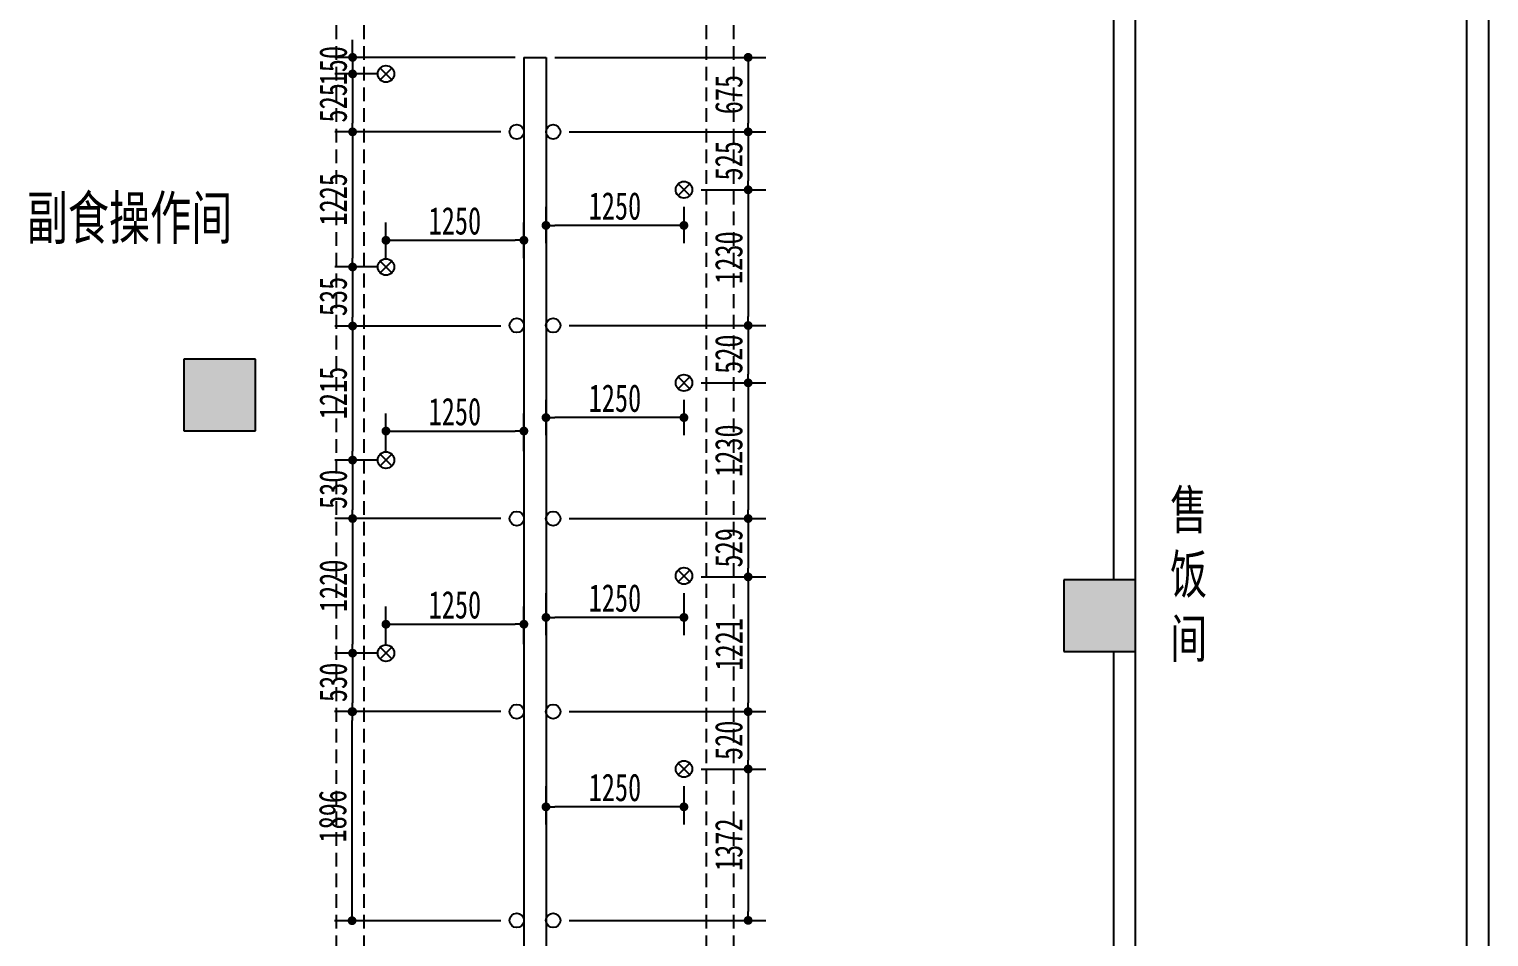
# Model space of a CAD drawing. Header units: inches. Extents: x 871252 to 1312932, y -88801 to 86720.
# Drawn here: x 896065 to 909290, y -48356 to -40130 of the extents above; entities that cross this region are included whole.
import ezdxf

# ---------------------------------------------------------------- set-up
doc = ezdxf.new("R2010")
doc.units = ezdxf.units.IN
doc.header["$MEASUREMENT"] = 0
doc.linetypes.add('HIDDEN', pattern=[0.375, 0.25, -0.125])
for name, color, linetype in [('COLUMN', 6, 'Continuous'), ('CURTWALL', 4, 'Continuous'), ('PUB_HATCH', 8, 'Continuous'), ('WALL', 7, 'Continuous'), ('供排水', 4, 'Continuous'), ('电位', 1, 'Continuous')]:
    doc.layers.add(name, color=color, linetype=linetype)
doc.styles.get("Standard").update_dxf_attribs({"font": '', "width": 0.7, "height": 250})
doc.styles.get('Standard').set_extended_font_data('NSimSun')
doc.dimstyles.new('电路', dxfattribs={"dimscale": 80, "dimtxt": 2.5, "dimasz": 1, "dimexe": 2, "dimexo": 1, "dimtad": 1, "dimdec": 0, "dimtxsty": 'Standard', "dimblk": 'DOT', "dimcen": 1, "dimclrd": 6, "dimclre": 6, "dimclrt": 6, "dimadec": 0, "dimazin": 0, "dimtfac": 1, "dimtdec": 0, "dimtmove": 0, "dimatfit": 3, "dimfxl": 0, "dimarcsym": 0})

# ---------------------------------------------------------------- blocks, each defined once
blk = doc.blocks.new('A$C561D5FAB')
at = {"layer": '供排水', "color": 14}
for p, q in [((128, 22), (22, 128)), ((128, 128), (22, 22))]:
    blk.add_line(p, q, dxfattribs=at)
at = {"layer": '供排水'}
blk.add_circle((75, 75), 75, dxfattribs=at)
blk = doc.blocks.new('_DOT')
at = {"color": 0, "linetype": 'ByBlock'}
blk.add_line((-0.5, 0), (-1, 0), dxfattribs=at)
at = {"color": 0, "linetype": 'ByBlock', "const_width": 0.5}
blk.add_lwpolyline([(-0.25, 0, 1), (0.25, 0, 1)], format="xyb", close=True, dxfattribs=at)
blk = doc.blocks.new('*D164')
at = {"layer": 'Defpoints', "color": 0, "transparency": 16777216}
for p in [(900547, -40385), (898995, -40535), (899297, -40535)]:
    blk.add_point(p, dxfattribs=at)
at = {"layer": '电位', "color": 6, "lineweight": -2, "transparency": 16777216}
for p, q in [((898995, -40305), (898995, -40225)), ((900467, -40385), (898835, -40385)), ((898995, -40385), (898995, -40535)), ((899217, -40535), (898835, -40535)), ((898995, -40615), (898995, -40695))]:
    blk.add_line(p, q, dxfattribs=at)
at = {"layer": '电位', "color": 6, "lineweight": -2, "transparency": 16777216, "xscale": 80, "yscale": 80, "zscale": 80}
for p, rotation in [((898995, -40385), 270), ((898995, -40535), 90)]:
    blk.add_blockref('_DOT', p, dxfattribs=dict(at, rotation=rotation))
at = {"layer": '电位', "color": 6, "transparency": 16777216, "insert": (898820, -40460), "char_height": 250, "attachment_point": 5, "rotation": 90}
blk.add_mtext('150', dxfattribs=at)
blk = doc.blocks.new('*D165')
at = {"layer": 'Defpoints', "color": 0, "transparency": 16777216}
for p in [(899297, -40535), (898995, -41060), (900417, -41060)]:
    blk.add_point(p, dxfattribs=at)
at = {"layer": '电位', "color": 6, "lineweight": -2, "transparency": 16777216}
for p, q in [((899217, -40535), (898835, -40535)), ((898995, -40615), (898995, -40980)), ((900337, -41060), (898835, -41060))]:
    blk.add_line(p, q, dxfattribs=at)
at = {"layer": '电位', "color": 6, "lineweight": -2, "transparency": 16777216, "xscale": 80, "yscale": 80, "zscale": 80}
for p, rotation in [((898995, -40535), 90), ((898995, -41060), 270)]:
    blk.add_blockref('_DOT', p, dxfattribs=dict(at, rotation=rotation))
at = {"layer": '电位', "color": 6, "transparency": 16777216, "insert": (898820, -40797), "char_height": 250, "attachment_point": 5, "rotation": 90}
blk.add_mtext('525', dxfattribs=at)
blk = doc.blocks.new('*D166')
at = {"layer": 'Defpoints', "color": 0, "transparency": 16777216}
for p in [(900417, -41060), (898995, -42285), (899297, -42285)]:
    blk.add_point(p, dxfattribs=at)
at = {"layer": '电位', "color": 6, "lineweight": -2, "transparency": 16777216}
for p, q in [((900337, -41060), (898835, -41060)), ((898995, -41140), (898995, -42205)), ((899217, -42285), (898835, -42285))]:
    blk.add_line(p, q, dxfattribs=at)
at = {"layer": '电位', "color": 6, "lineweight": -2, "transparency": 16777216, "xscale": 80, "yscale": 80, "zscale": 80}
for p, rotation in [((898995, -41060), 90), ((898995, -42285), 270)]:
    blk.add_blockref('_DOT', p, dxfattribs=dict(at, rotation=rotation))
at = {"layer": '电位', "color": 6, "transparency": 16777216, "insert": (898820, -41672), "char_height": 250, "attachment_point": 5, "rotation": 90}
blk.add_mtext('1225', dxfattribs=at)
blk = doc.blocks.new('*D167')
at = {"layer": 'Defpoints', "color": 0, "transparency": 16777216}
for p in [(899297, -42285), (898995, -42820), (900417, -42820)]:
    blk.add_point(p, dxfattribs=at)
at = {"layer": '电位', "color": 6, "lineweight": -2, "transparency": 16777216}
for p, q in [((899217, -42285), (898835, -42285)), ((898995, -42365), (898995, -42740)), ((900337, -42820), (898835, -42820))]:
    blk.add_line(p, q, dxfattribs=at)
at = {"layer": '电位', "color": 6, "lineweight": -2, "transparency": 16777216, "xscale": 80, "yscale": 80, "zscale": 80}
for p, rotation in [((898995, -42285), 90), ((898995, -42820), 270)]:
    blk.add_blockref('_DOT', p, dxfattribs=dict(at, rotation=rotation))
at = {"layer": '电位', "color": 6, "transparency": 16777216, "insert": (898820, -42552), "char_height": 250, "attachment_point": 5, "rotation": 90}
blk.add_mtext('535', dxfattribs=at)
blk = doc.blocks.new('*D168')
at = {"layer": 'Defpoints', "color": 0, "transparency": 16777216}
for p in [(900417, -42820), (898995, -44035), (899297, -44035)]:
    blk.add_point(p, dxfattribs=at)
at = {"layer": '电位', "color": 6, "lineweight": -2, "transparency": 16777216}
for p, q in [((900337, -42820), (898835, -42820)), ((898995, -42900), (898995, -43955)), ((899217, -44035), (898835, -44035))]:
    blk.add_line(p, q, dxfattribs=at)
at = {"layer": '电位', "color": 6, "lineweight": -2, "transparency": 16777216, "xscale": 80, "yscale": 80, "zscale": 80}
for p, rotation in [((898995, -42820), 90), ((898995, -44035), 270)]:
    blk.add_blockref('_DOT', p, dxfattribs=dict(at, rotation=rotation))
at = {"layer": '电位', "color": 6, "transparency": 16777216, "insert": (898820, -43427), "char_height": 250, "attachment_point": 5, "rotation": 90}
blk.add_mtext('1215', dxfattribs=at)
blk = doc.blocks.new('*D169')
at = {"layer": 'Defpoints', "color": 0, "transparency": 16777216}
for p in [(899297, -44035), (898995, -44565), (900417, -44565)]:
    blk.add_point(p, dxfattribs=at)
at = {"layer": '电位', "color": 6, "lineweight": -2, "transparency": 16777216}
for p, q in [((899217, -44035), (898835, -44035)), ((898995, -44115), (898995, -44485)), ((900337, -44565), (898835, -44565))]:
    blk.add_line(p, q, dxfattribs=at)
at = {"layer": '电位', "color": 6, "lineweight": -2, "transparency": 16777216, "xscale": 80, "yscale": 80, "zscale": 80}
for p, rotation in [((898995, -44035), 90), ((898995, -44565), 270)]:
    blk.add_blockref('_DOT', p, dxfattribs=dict(at, rotation=rotation))
at = {"layer": '电位', "color": 6, "transparency": 16777216, "insert": (898820, -44300), "char_height": 250, "attachment_point": 5, "rotation": 90}
blk.add_mtext('530', dxfattribs=at)
blk = doc.blocks.new('*D170')
at = {"layer": 'Defpoints', "color": 0, "transparency": 16777216}
for p in [(900417, -44565), (898995, -45785), (899297, -45785)]:
    blk.add_point(p, dxfattribs=at)
at = {"layer": '电位', "color": 6, "lineweight": -2, "transparency": 16777216}
for p, q in [((900337, -44565), (898835, -44565)), ((898995, -44645), (898995, -45705)), ((899217, -45785), (898835, -45785))]:
    blk.add_line(p, q, dxfattribs=at)
at = {"layer": '电位', "color": 6, "lineweight": -2, "transparency": 16777216, "xscale": 80, "yscale": 80, "zscale": 80}
for p, rotation in [((898995, -44565), 90), ((898995, -45785), 270)]:
    blk.add_blockref('_DOT', p, dxfattribs=dict(at, rotation=rotation))
at = {"layer": '电位', "color": 6, "transparency": 16777216, "insert": (898820, -45175), "char_height": 250, "attachment_point": 5, "rotation": 90}
blk.add_mtext('1220', dxfattribs=at)
blk = doc.blocks.new('*D171')
at = {"layer": 'Defpoints', "color": 0, "transparency": 16777216}
for p in [(899297, -45785), (898995, -46315), (900417, -46315)]:
    blk.add_point(p, dxfattribs=at)
at = {"layer": '电位', "color": 6, "lineweight": -2, "transparency": 16777216}
for p, q in [((899217, -45785), (898835, -45785)), ((898995, -45865), (898995, -46235)), ((900337, -46315), (898835, -46315))]:
    blk.add_line(p, q, dxfattribs=at)
at = {"layer": '电位', "color": 6, "lineweight": -2, "transparency": 16777216, "xscale": 80, "yscale": 80, "zscale": 80}
for p, rotation in [((898995, -45785), 90), ((898995, -46315), 270)]:
    blk.add_blockref('_DOT', p, dxfattribs=dict(at, rotation=rotation))
at = {"layer": '电位', "color": 6, "transparency": 16777216, "insert": (898820, -46050), "char_height": 250, "attachment_point": 5, "rotation": 90}
blk.add_mtext('530', dxfattribs=at)
blk = doc.blocks.new('*D172')
at = {"layer": 'Defpoints', "color": 0, "transparency": 16777216}
for p in [(900547, -42043), (899297, -42285), (900547, -42285)]:
    blk.add_point(p, dxfattribs=at)
at = {"layer": '电位', "color": 6, "lineweight": -2, "transparency": 16777216}
for p, q in [((899297, -42205), (899297, -41883)), ((900547, -42205), (900547, -41883)), ((899377, -42043), (900467, -42043))]:
    blk.add_line(p, q, dxfattribs=at)
at = {"layer": '电位', "color": 6, "lineweight": -2, "transparency": 16777216, "xscale": 80, "yscale": 80, "zscale": 80, "rotation": 180}
blk.add_blockref('_DOT', (899297, -42043), dxfattribs=at)
at = {"layer": '电位', "color": 6, "lineweight": -2, "transparency": 16777216, "xscale": 80, "yscale": 80, "zscale": 80}
blk.add_blockref('_DOT', (900547, -42043), dxfattribs=at)
at = {"layer": '电位', "color": 6, "transparency": 16777216, "insert": (899922, -41868), "char_height": 250, "attachment_point": 5}
blk.add_mtext('1250', dxfattribs=at)
blk = doc.blocks.new('*D173')
at = {"layer": 'Defpoints', "color": 0, "transparency": 16777216}
for p in [(900547, -43772), (899297, -44035), (900547, -44035)]:
    blk.add_point(p, dxfattribs=at)
at = {"layer": '电位', "color": 6, "lineweight": -2, "transparency": 16777216}
for p, q in [((899297, -43955), (899297, -43612)), ((900547, -43955), (900547, -43612)), ((899377, -43772), (900467, -43772))]:
    blk.add_line(p, q, dxfattribs=at)
at = {"layer": '电位', "color": 6, "lineweight": -2, "transparency": 16777216, "xscale": 80, "yscale": 80, "zscale": 80, "rotation": 180}
blk.add_blockref('_DOT', (899297, -43772), dxfattribs=at)
at = {"layer": '电位', "color": 6, "lineweight": -2, "transparency": 16777216, "xscale": 80, "yscale": 80, "zscale": 80}
blk.add_blockref('_DOT', (900547, -43772), dxfattribs=at)
at = {"layer": '电位', "color": 6, "transparency": 16777216, "insert": (899922, -43597), "char_height": 250, "attachment_point": 5}
blk.add_mtext('1250', dxfattribs=at)
blk = doc.blocks.new('*D174')
at = {"layer": 'Defpoints', "color": 0, "transparency": 16777216}
for p in [(900547, -45523), (899297, -45785), (900547, -45785)]:
    blk.add_point(p, dxfattribs=at)
at = {"layer": '电位', "color": 6, "lineweight": -2, "transparency": 16777216}
for p, q in [((899297, -45705), (899297, -45363)), ((900547, -45705), (900547, -45363)), ((899377, -45523), (900467, -45523))]:
    blk.add_line(p, q, dxfattribs=at)
at = {"layer": '电位', "color": 6, "lineweight": -2, "transparency": 16777216, "xscale": 80, "yscale": 80, "zscale": 80, "rotation": 180}
blk.add_blockref('_DOT', (899297, -45523), dxfattribs=at)
at = {"layer": '电位', "color": 6, "lineweight": -2, "transparency": 16777216, "xscale": 80, "yscale": 80, "zscale": 80}
blk.add_blockref('_DOT', (900547, -45523), dxfattribs=at)
at = {"layer": '电位', "color": 6, "transparency": 16777216, "insert": (899922, -45348), "char_height": 250, "attachment_point": 5}
blk.add_mtext('1250', dxfattribs=at)
blk = doc.blocks.new('*D409')
at = {"layer": 'Defpoints', "color": 0, "transparency": 16777216}
for p in [(898990, -46315), (900417, -46315), (900417, -48210)]:
    blk.add_point(p, dxfattribs=at)
at = {"layer": '电位', "color": 6, "lineweight": -2, "transparency": 16777216}
for p, q in [((900337, -46315), (898830, -46315)), ((898990, -48130), (898990, -46395)), ((900337, -48210), (898830, -48210))]:
    blk.add_line(p, q, dxfattribs=at)
at = {"layer": '电位', "color": 6, "lineweight": -2, "transparency": 16777216, "xscale": 80, "yscale": 80, "zscale": 80}
for p, rotation in [((898990, -46315), 90), ((898990, -48210), 270)]:
    blk.add_blockref('_DOT', p, dxfattribs=dict(at, rotation=rotation))
at = {"layer": '电位', "color": 6, "transparency": 16777216, "insert": (898815, -47263), "char_height": 250, "attachment_point": 5, "rotation": 90}
blk.add_mtext('1896', dxfattribs=at)
blk = doc.blocks.new('*D413')
at = {"layer": 'Defpoints', "color": 0, "transparency": 16777216}
for p in [(900747, -40385), (900878, -41060), (902579, -41060)]:
    blk.add_point(p, dxfattribs=at)
at = {"layer": '电位', "color": 6, "lineweight": -2, "transparency": 16777216}
for p, q in [((900827, -40385), (902739, -40385)), ((902579, -40465), (902579, -40980)), ((900958, -41060), (902739, -41060))]:
    blk.add_line(p, q, dxfattribs=at)
at = {"layer": '电位', "color": 6, "lineweight": -2, "transparency": 16777216, "xscale": 80, "yscale": 80, "zscale": 80}
for p, rotation in [((902579, -40385), 90), ((902579, -41060), 270)]:
    blk.add_blockref('_DOT', p, dxfattribs=dict(at, rotation=rotation))
at = {"layer": '电位', "color": 6, "transparency": 16777216, "insert": (902404, -40722), "char_height": 250, "attachment_point": 5, "rotation": 90}
blk.add_mtext('675', dxfattribs=at)
blk = doc.blocks.new('*D414')
at = {"layer": 'Defpoints', "color": 0, "transparency": 16777216}
for p in [(900878, -41060), (902072, -41585), (902579, -41585)]:
    blk.add_point(p, dxfattribs=at)
at = {"layer": '电位', "color": 6, "lineweight": -2, "transparency": 16777216}
for p, q in [((900958, -41060), (902739, -41060)), ((902579, -41140), (902579, -41505)), ((902152, -41585), (902739, -41585))]:
    blk.add_line(p, q, dxfattribs=at)
at = {"layer": '电位', "color": 6, "lineweight": -2, "transparency": 16777216, "xscale": 80, "yscale": 80, "zscale": 80}
for p, rotation in [((902579, -41060), 90), ((902579, -41585), 270)]:
    blk.add_blockref('_DOT', p, dxfattribs=dict(at, rotation=rotation))
at = {"layer": '电位', "color": 6, "transparency": 16777216, "insert": (902404, -41322), "char_height": 250, "attachment_point": 5, "rotation": 90}
blk.add_mtext('525', dxfattribs=at)
blk = doc.blocks.new('*D415')
at = {"layer": 'Defpoints', "color": 0, "transparency": 16777216}
for p in [(902072, -41585), (900878, -42815), (902579, -42815)]:
    blk.add_point(p, dxfattribs=at)
at = {"layer": '电位', "color": 6, "lineweight": -2, "transparency": 16777216}
for p, q in [((902152, -41585), (902739, -41585)), ((902579, -41665), (902579, -42735)), ((900958, -42815), (902739, -42815))]:
    blk.add_line(p, q, dxfattribs=at)
at = {"layer": '电位', "color": 6, "lineweight": -2, "transparency": 16777216, "xscale": 80, "yscale": 80, "zscale": 80}
for p, rotation in [((902579, -41585), 90), ((902579, -42815), 270)]:
    blk.add_blockref('_DOT', p, dxfattribs=dict(at, rotation=rotation))
at = {"layer": '电位', "color": 6, "transparency": 16777216, "insert": (902404, -42200), "char_height": 250, "attachment_point": 5, "rotation": 90}
blk.add_mtext('1230', dxfattribs=at)
blk = doc.blocks.new('*D416')
at = {"layer": 'Defpoints', "color": 0, "transparency": 16777216}
for p in [(900878, -42815), (902072, -43335), (902579, -43335)]:
    blk.add_point(p, dxfattribs=at)
at = {"layer": '电位', "color": 6, "lineweight": -2, "transparency": 16777216}
for p, q in [((900958, -42815), (902739, -42815)), ((902579, -42895), (902579, -43255)), ((902152, -43335), (902739, -43335))]:
    blk.add_line(p, q, dxfattribs=at)
at = {"layer": '电位', "color": 6, "lineweight": -2, "transparency": 16777216, "xscale": 80, "yscale": 80, "zscale": 80}
for p, rotation in [((902579, -42815), 90), ((902579, -43335), 270)]:
    blk.add_blockref('_DOT', p, dxfattribs=dict(at, rotation=rotation))
at = {"layer": '电位', "color": 6, "transparency": 16777216, "insert": (902404, -43075), "char_height": 250, "attachment_point": 5, "rotation": 90}
blk.add_mtext('520', dxfattribs=at)
blk = doc.blocks.new('*D417')
at = {"layer": 'Defpoints', "color": 0, "transparency": 16777216}
for p in [(902072, -43335), (900878, -44565), (902579, -44565)]:
    blk.add_point(p, dxfattribs=at)
at = {"layer": '电位', "color": 6, "lineweight": -2, "transparency": 16777216}
for p, q in [((902152, -43335), (902739, -43335)), ((902579, -43415), (902579, -44485)), ((900958, -44565), (902739, -44565))]:
    blk.add_line(p, q, dxfattribs=at)
at = {"layer": '电位', "color": 6, "lineweight": -2, "transparency": 16777216, "xscale": 80, "yscale": 80, "zscale": 80}
for p, rotation in [((902579, -43335), 90), ((902579, -44565), 270)]:
    blk.add_blockref('_DOT', p, dxfattribs=dict(at, rotation=rotation))
at = {"layer": '电位', "color": 6, "transparency": 16777216, "insert": (902404, -43950), "char_height": 250, "attachment_point": 5, "rotation": 90}
blk.add_mtext('1230', dxfattribs=at)
blk = doc.blocks.new('*D418')
at = {"layer": 'Defpoints', "color": 0, "transparency": 16777216}
for p in [(900878, -44565), (902072, -45094), (902579, -45094)]:
    blk.add_point(p, dxfattribs=at)
at = {"layer": '电位', "color": 6, "lineweight": -2, "transparency": 16777216}
for p, q in [((900958, -44565), (902739, -44565)), ((902579, -44645), (902579, -45014)), ((902152, -45094), (902739, -45094))]:
    blk.add_line(p, q, dxfattribs=at)
at = {"layer": '电位', "color": 6, "lineweight": -2, "transparency": 16777216, "xscale": 80, "yscale": 80, "zscale": 80}
for p, rotation in [((902579, -44565), 90), ((902579, -45094), 270)]:
    blk.add_blockref('_DOT', p, dxfattribs=dict(at, rotation=rotation))
at = {"layer": '电位', "color": 6, "transparency": 16777216, "insert": (902404, -44830), "char_height": 250, "attachment_point": 5, "rotation": 90}
blk.add_mtext('529', dxfattribs=at)
blk = doc.blocks.new('*D419')
at = {"layer": 'Defpoints', "color": 0, "transparency": 16777216}
for p in [(902072, -45094), (900878, -46315), (902579, -46315)]:
    blk.add_point(p, dxfattribs=at)
at = {"layer": '电位', "color": 6, "lineweight": -2, "transparency": 16777216}
for p, q in [((902152, -45094), (902739, -45094)), ((902579, -45174), (902579, -46235)), ((900958, -46315), (902739, -46315))]:
    blk.add_line(p, q, dxfattribs=at)
at = {"layer": '电位', "color": 6, "lineweight": -2, "transparency": 16777216, "xscale": 80, "yscale": 80, "zscale": 80}
for p, rotation in [((902579, -45094), 90), ((902579, -46315), 270)]:
    blk.add_blockref('_DOT', p, dxfattribs=dict(at, rotation=rotation))
at = {"layer": '电位', "color": 6, "transparency": 16777216, "insert": (902404, -45705), "char_height": 250, "attachment_point": 5, "rotation": 90}
blk.add_mtext('1221', dxfattribs=at)
blk = doc.blocks.new('*D420')
at = {"layer": 'Defpoints', "color": 0, "transparency": 16777216}
for p in [(900878, -46315), (902072, -46835), (902579, -46835)]:
    blk.add_point(p, dxfattribs=at)
at = {"layer": '电位', "color": 6, "lineweight": -2, "transparency": 16777216}
for p, q in [((900958, -46315), (902739, -46315)), ((902579, -46395), (902579, -46755)), ((902152, -46835), (902739, -46835))]:
    blk.add_line(p, q, dxfattribs=at)
at = {"layer": '电位', "color": 6, "lineweight": -2, "transparency": 16777216, "xscale": 80, "yscale": 80, "zscale": 80}
for p, rotation in [((902579, -46315), 90), ((902579, -46835), 270)]:
    blk.add_blockref('_DOT', p, dxfattribs=dict(at, rotation=rotation))
at = {"layer": '电位', "color": 6, "transparency": 16777216, "insert": (902404, -46575), "char_height": 250, "attachment_point": 5, "rotation": 90}
blk.add_mtext('520', dxfattribs=at)
blk = doc.blocks.new('*D421')
at = {"layer": 'Defpoints', "color": 0, "transparency": 16777216}
for p in [(902072, -46835), (900878, -48207), (902579, -48207)]:
    blk.add_point(p, dxfattribs=at)
at = {"layer": '电位', "color": 6, "lineweight": -2, "transparency": 16777216}
for p, q in [((902152, -46835), (902739, -46835)), ((902579, -46915), (902579, -48127)), ((900958, -48207), (902739, -48207))]:
    blk.add_line(p, q, dxfattribs=at)
at = {"layer": '电位', "color": 6, "lineweight": -2, "transparency": 16777216, "xscale": 80, "yscale": 80, "zscale": 80}
for p, rotation in [((902579, -46835), 90), ((902579, -48207), 270)]:
    blk.add_blockref('_DOT', p, dxfattribs=dict(at, rotation=rotation))
at = {"layer": '电位', "color": 6, "transparency": 16777216, "insert": (902404, -47521), "char_height": 250, "attachment_point": 5, "rotation": 90}
blk.add_mtext('1372', dxfattribs=at)
blk = doc.blocks.new('*D422')
at = {"layer": 'Defpoints', "color": 0, "transparency": 16777216}
for p in [(900747, -46910), (901997, -46910), (900747, -47178)]:
    blk.add_point(p, dxfattribs=at)
at = {"layer": '电位', "color": 6, "lineweight": -2, "transparency": 16777216}
for p, q in [((900747, -46990), (900747, -47338)), ((901997, -46990), (901997, -47338)), ((901917, -47178), (900827, -47178))]:
    blk.add_line(p, q, dxfattribs=at)
at = {"layer": '电位', "color": 6, "lineweight": -2, "transparency": 16777216, "xscale": 80, "yscale": 80, "zscale": 80, "rotation": 180}
blk.add_blockref('_DOT', (900747, -47178), dxfattribs=at)
at = {"layer": '电位', "color": 6, "lineweight": -2, "transparency": 16777216, "xscale": 80, "yscale": 80, "zscale": 80}
blk.add_blockref('_DOT', (901997, -47178), dxfattribs=at)
at = {"layer": '电位', "color": 6, "transparency": 16777216, "insert": (901372, -47003), "char_height": 250, "attachment_point": 5}
blk.add_mtext('1250', dxfattribs=at)
blk = doc.blocks.new('*D423')
at = {"layer": 'Defpoints', "color": 0, "transparency": 16777216}
for p in [(900747, -45160), (901997, -45160), (900747, -45461)]:
    blk.add_point(p, dxfattribs=at)
at = {"layer": '电位', "color": 6, "lineweight": -2, "transparency": 16777216}
for p, q in [((900747, -45240), (900747, -45621)), ((901997, -45240), (901997, -45621)), ((901917, -45461), (900827, -45461))]:
    blk.add_line(p, q, dxfattribs=at)
at = {"layer": '电位', "color": 6, "lineweight": -2, "transparency": 16777216, "xscale": 80, "yscale": 80, "zscale": 80, "rotation": 180}
blk.add_blockref('_DOT', (900747, -45461), dxfattribs=at)
at = {"layer": '电位', "color": 6, "lineweight": -2, "transparency": 16777216, "xscale": 80, "yscale": 80, "zscale": 80}
blk.add_blockref('_DOT', (901997, -45461), dxfattribs=at)
at = {"layer": '电位', "color": 6, "transparency": 16777216, "insert": (901372, -45286), "char_height": 250, "attachment_point": 5}
blk.add_mtext('1250', dxfattribs=at)
blk = doc.blocks.new('*D424')
at = {"layer": 'Defpoints', "color": 0, "transparency": 16777216}
for p in [(900747, -43410), (901997, -43410), (900747, -43650)]:
    blk.add_point(p, dxfattribs=at)
at = {"layer": '电位', "color": 6, "lineweight": -2, "transparency": 16777216}
for p, q in [((900747, -43490), (900747, -43810)), ((901997, -43490), (901997, -43810)), ((901917, -43650), (900827, -43650))]:
    blk.add_line(p, q, dxfattribs=at)
at = {"layer": '电位', "color": 6, "lineweight": -2, "transparency": 16777216, "xscale": 80, "yscale": 80, "zscale": 80, "rotation": 180}
blk.add_blockref('_DOT', (900747, -43650), dxfattribs=at)
at = {"layer": '电位', "color": 6, "lineweight": -2, "transparency": 16777216, "xscale": 80, "yscale": 80, "zscale": 80}
blk.add_blockref('_DOT', (901997, -43650), dxfattribs=at)
at = {"layer": '电位', "color": 6, "transparency": 16777216, "insert": (901372, -43475), "char_height": 250, "attachment_point": 5}
blk.add_mtext('1250', dxfattribs=at)
blk = doc.blocks.new('*D425')
at = {"layer": 'Defpoints', "color": 0, "transparency": 16777216}
for p in [(900747, -41660), (901997, -41660), (900747, -41908)]:
    blk.add_point(p, dxfattribs=at)
at = {"layer": '电位', "color": 6, "lineweight": -2, "transparency": 16777216}
for p, q in [((900747, -41740), (900747, -42068)), ((901997, -41740), (901997, -42068)), ((901917, -41908), (900827, -41908))]:
    blk.add_line(p, q, dxfattribs=at)
at = {"layer": '电位', "color": 6, "lineweight": -2, "transparency": 16777216, "xscale": 80, "yscale": 80, "zscale": 80, "rotation": 180}
blk.add_blockref('_DOT', (900747, -41908), dxfattribs=at)
at = {"layer": '电位', "color": 6, "lineweight": -2, "transparency": 16777216, "xscale": 80, "yscale": 80, "zscale": 80}
blk.add_blockref('_DOT', (901997, -41908), dxfattribs=at)
at = {"layer": '电位', "color": 6, "transparency": 16777216, "insert": (901372, -41733), "char_height": 250, "attachment_point": 5}
blk.add_mtext('1250', dxfattribs=at)

msp = doc.modelspace()

# ---------------------------------------------------------------- hatches: boundary and pattern name
at = {"layer": 'PUB_HATCH'}
for points in [[(898114.8, -43769.2), (898114.8, -43119.2), (897464.8, -43119.2), (897464.8, -43769.2)], [(906089.9, -45769.2), (906089.9, -45119.2), (905439.9, -45119.2), (905439.9, -45769.2)]]:
    msp.add_hatch(color=256, dxfattribs=at).paths.add_polyline_path(points)

# ---------------------------------------------------------------- linework, layer by layer
at = {"layer": 'COLUMN'}
for p, q in [((898114.8, -43119.2), (897464.8, -43119.2)), ((897464.8, -43119.2), (897464.8, -43769.2)), ((898114.8, -43769.2), (898114.8, -43119.2)), ((897464.8, -43769.2), (898114.8, -43769.2)), ((906089.9, -45119.2), (905439.9, -45119.2)), ((905439.9, -45119.2), (905439.9, -45769.2)), ((906089.9, -45769.2), (906089.9, -45119.2)), ((905439.9, -45769.2), (906089.9, -45769.2))]:
    msp.add_line(p, q, dxfattribs=at)
at = {"layer": 'CURTWALL'}
for p, q in [((909289.9, -59044.6), (909289.9, -33744.6)), ((909089.9, -59044.6), (909089.9, -33944.6))]:
    msp.add_line(p, q, dxfattribs=at)
at = {"layer": 'WALL'}
for p, q in [((905889.9, -39393.6), (905889.9, -45119.2)), ((906089.9, -45119.2), (906089.9, -39393.6)), ((900547.3, -40384.9), (900547.3, -50532.9)), ((900547.3, -40384.9), (900747.3, -40384.9)), ((900747.3, -40384.9), (900747.3, -50532.9)), ((905889.9, -45769.2), (905889.9, -51494.6)), ((906089.9, -51494.6), (906089.9, -45769.2))]:
    msp.add_line(p, q, dxfattribs=at)
at = {"layer": '供排水', "linetype": 'HIDDEN', "ltscale": 500}
for p, q in [((898847.3, -38594.6), (898847.3, -50341.3)), ((899097.3, -38594.6), (899097.3, -50341.3)), ((902197.3, -38594.6), (902197.3, -50341.3)), ((902447.3, -38594.6), (902447.3, -50341.3))]:
    msp.add_line(p, q, dxfattribs=at)
at = {"layer": '供排水'}
for centre in [(900482.2, -41059.9), (900812.5, -41059.9), (900482.4, -42814.9), (900812.3, -42814.9), (900482.4, -44564.9), (900812.3, -44564.9), (900482.4, -46314.9), (900812.3, -46314.9), (900482.4, -48207.2), (900812.3, -48207.2)]:
    msp.add_circle(centre, 65.2, dxfattribs=at)

# ---------------------------------------------------------------- block references
at = {"layer": '电位'}
for p in [(899222.3, -40609.9), (899222.3, -42359.9), (899222.3, -44109.9), (899222.3, -45859.9)]:
    msp.add_blockref('A$C561D5FAB', p, dxfattribs=at)
at = {"layer": '电位', "rotation": 180}
for p in [(902072.3, -41509.9), (902072.3, -43259.9), (902072.3, -45009.9), (902072.3, -46759.9)]:
    msp.add_blockref('A$C561D5FAB', p, dxfattribs=at)

# ---------------------------------------------------------------- texts
at = {"layer": 'WALL', "color": 0, "insert": (896042.6, -41643.5), "char_height": 390, "width": 3156, "attachment_point": 1}
msp.add_mtext('副食操作间', dxfattribs=at)
at = {"layer": 'WALL', "insert": (906403.1, -44310.3), "char_height": 350, "width": 404.548, "attachment_point": 1}
msp.add_mtext('{\\C0;售饭间}', dxfattribs=at)

# ---------------------------------------------------------------- dimensions: what is measured, and where the dimension line sits
at = {"layer": '电位', "color": 1}
dim = msp.add_linear_dim(base=(898995.3, -40534.9), p1=(900547.3, -40384.9), p2=(899297.3, -40534.9), angle=90, dimstyle='电路', override={"dimfxl": 6, "dimfxlon": 1}, dxfattribs=at)
dim.commit()
dim.dimension.update_dxf_attribs({"geometry": '*D164', "text_midpoint": (898995.3, -40459.9), "dimtype": 160})
for base, p1, p2, picture, middle in [((902578.8, -41059.9), (900747.3, -40384.9), (900877.7, -41059.9), '*D413', (902403.8, -40722.4)), ((898990.0959, -46314.8849), (900417.2528, -48210.4039), (900417.1747, -46314.8849), '*D409', (898815.0959, -47262.6444))]:
    dim = msp.add_linear_dim(base=base, p1=p1, p2=p2, angle=90, dimstyle='电路', dxfattribs=at)
    dim.commit()
    dim.dimension.update_dxf_attribs({"geometry": picture, "text_midpoint": middle})
for base, p1, p2, override, picture, middle in [((898995.3, -41059.9), (899297.3, -40534.9), (900417, -41059.9), {"dimtmove": 1, "dimfxl": 6, "dimfxlon": 1}, '*D165', (898820.3, -40797.4)), ((898995.3, -42284.9), (900417, -41059.9), (899297.3, -42284.9), {"dimtmove": 1, "dimfxl": 6, "dimfxlon": 1}, '*D166', (898820.3, -41672.4)), ((902578.8, -41584.9), (900877.7, -41059.9), (902072.3, -41584.9), {"dimtmove": 1}, '*D414', (902403.8, -41322.4)), ((902578.8, -42814.9), (902072.3, -41584.9), (900877.5, -42814.9), {"dimtmove": 1}, '*D415', (902403.8, -42199.9)), ((898995.3, -42819.9), (899297.3, -42284.9), (900417.4, -42819.9), {"dimtmove": 1, "dimfxl": 6, "dimfxlon": 1}, '*D167', (898820.3, -42552.4)), ((898995.3, -44034.9), (900417.4, -42819.9), (899297.3, -44034.9), {"dimtmove": 1, "dimfxl": 6, "dimfxlon": 1}, '*D168', (898820.3, -43427.4)), ((902578.8, -43334.9), (900877.5, -42814.9), (902072.3, -43334.9), {"dimtmove": 1}, '*D416', (902403.8, -43074.9)), ((902578.8, -44564.9), (902072.3, -43334.9), (900877.5, -44564.9), {"dimtmove": 1}, '*D417', (902403.8, -43949.9)), ((898995.3, -44564.9), (899297.3, -44034.9), (900417.2, -44564.9), {"dimtmove": 1, "dimfxl": 6, "dimfxlon": 1}, '*D169', (898820.3, -44299.9)), ((898995.3, -45784.9), (900417.2, -44564.9), (899297.3, -45784.9), {"dimtmove": 1, "dimfxl": 6, "dimfxlon": 1}, '*D170', (898820.3, -45174.9)), ((902578.8, -45094.1), (900877.5, -44564.9), (902071.8, -45094.1), {"dimtmove": 1}, '*D418', (902403.8, -44829.5)), ((902578.8, -46314.9), (902071.8, -45094.1), (900877.5, -46314.9), {"dimtmove": 1}, '*D419', (902403.8, -45704.5)), ((898995.3, -46314.9), (899297.3, -45784.9), (900417.2, -46314.9), {"dimtmove": 1, "dimfxl": 6, "dimfxlon": 1}, '*D171', (898820.3, -46049.9)), ((902578.8, -46834.9), (900877.5, -46314.9), (902072.3, -46834.9), {"dimtmove": 1}, '*D420', (902403.8, -46574.9)), ((902578.8, -48207.2), (902072.3, -46834.9), (900877.5, -48207.2), {"dimtmove": 1}, '*D421', (902403.8, -47521))]:
    dim = msp.add_linear_dim(base=base, p1=p1, p2=p2, angle=90, dimstyle='电路', override=override, dxfattribs=at)
    dim.commit()
    dim.dimension.update_dxf_attribs({"geometry": picture, "text_midpoint": middle})
for base, p1, p2, picture, middle in [((900747.3, -41908.3), (901997.3, -41659.9), (900747.3, -41659.9), '*D425', (901372.3, -41733.3)), ((900747.3, -43649.6), (901997.3, -43409.9), (900747.3, -43409.9), '*D424', (901372.3, -43474.6)), ((900747.3, -45460.8), (901997.3, -45159.9), (900747.3, -45159.9), '*D423', (901372.3, -45285.8)), ((900747.3, -47177.5), (901997.3, -46909.9), (900747.3, -46909.9), '*D422', (901372.3, -47002.5))]:
    dim = msp.add_linear_dim(base=base, p1=p1, p2=p2, dimstyle='电路', dxfattribs=at)
    dim.commit()
    dim.dimension.update_dxf_attribs({"geometry": picture, "text_midpoint": middle})
for base, p1, p2, picture, middle in [((900547.3, -42042.8), (899297.3, -42284.9), (900547.3, -42284.9), '*D172', (899922.3, -41867.8)), ((900547.3, -43771.7), (899297.3, -44034.9), (900547.3, -44034.9), '*D173', (899922.3, -43596.7)), ((900547.3, -45523.4), (899297.3, -45784.9), (900547.3, -45784.9), '*D174', (899922.3, -45348.4))]:
    dim = msp.add_linear_dim(base=base, p1=p1, p2=p2, dimstyle='电路', override={"dimfxl": 6, "dimfxlon": 1}, dxfattribs=at)
    dim.commit()
    dim.dimension.update_dxf_attribs({"geometry": picture, "text_midpoint": middle})

doc.saveas('drawing.dxf')
